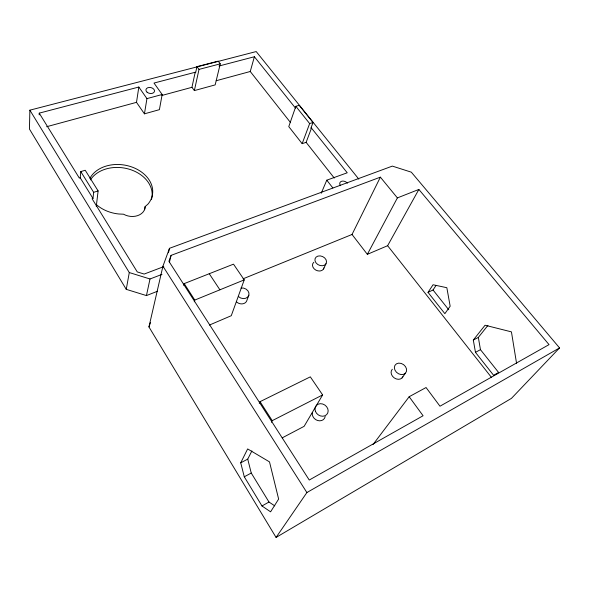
<?xml version="1.0" encoding="UTF-8"?>
<svg xmlns="http://www.w3.org/2000/svg" width="589" height="589" viewBox="0 0 589 589"><rect width="100%" height="100%" fill="white"/><g stroke="black" fill="none" stroke-linecap="round" stroke-linejoin="round"><path stroke-width="0.88" d="M358.804 179.115L256.2 51.56L29.87 110.172L29.45 129.057L126.252 289.346L146.44 295.582L157.535 291.224M39.169 114.884L39.227 113.14L138.827 87.032L146.941 98.613L144.438 113.839L159.405 109.657L162.159 94.498L154.001 83.056L195.195 72.256L195.607 72.808L196.94 66.638L218.188 61.138L220.279 63.848L215.169 84.89L194.363 90.588L191.948 87.312L195.195 72.256M163.794 266.618L144.165 274.062L137.274 271.927L92.09 198.743L92.974 198.456L80.214 177.819L80.789 171.598L85.214 170.25L98.113 190.91L96.279 206.437M92.974 198.456L93.658 192.323L80.789 171.598M144.438 113.839L136.501 102.346L138.827 87.032M126.252 289.346L129.285 272.56L29.87 110.172M89.903 178.364A32.682 24.642 8.9 0 1 134.697 168.13A32.682 24.642 8.9 0 1 147.891 204.192L145.108 206.599L144.614 209.765M146.44 295.582L150.004 278.98L162.004 274.378M194.363 90.588L199.016 69.392L196.94 66.638M148.943 326.932L162.932 266.206L169.499 248.308L392.348 166.105L411.313 172.172L559.55 347.915L511.458 398.363L276.072 537.44L148.943 326.932L150.489 322.625M168.454 252.755L169.499 248.308M169.389 262.451L171.082 255.368L380.376 177.156L397.384 197.904L367.345 254.338L352.031 234.474L380.376 177.156M183.731 285.385L184.21 283.611L233.502 264.152L244.229 279.885L231.271 315.711L209.441 325.054M290.465 122.49L250.259 71.497L254.389 56.743L218.961 66.027M194.267 301.811L194.775 300.066L184.21 283.611M311.493 128.115L310.823 128.328L313.024 122.49L299.197 105.306L295.84 106.322L288.772 126.613L302.157 143.657L306.125 142.347L311.493 128.115L347.23 172.783L326.777 180.182L321.226 193.266M171.082 255.368L168.91 261.339L309.254 480.035L423.079 415.753L409.164 396.728L426.061 387.525L439.983 406.211L549.036 344.624L418.867 189.444L397.384 197.904M302.157 143.657L309.652 123.565L313.024 122.49M241.011 287.984A6.369 5.205 20.1 0 1 248.875 295.163L246.887 300.419A6.317 5.183 20.1 0 1 242.646 303.828A6.317 5.183 20.1 0 1 236.601 301.951M259.27 403.288L260.043 401.669L310.315 376.85L322.632 394.924L304.13 426.333L282.205 437.863M323.501 269.004L326.019 263.732A6.052 4.668 25.1 0 0 320.188 255.898A6.052 4.668 25.1 0 0 315.969 262.819A6.052 4.668 25.1 0 0 326.019 263.732M240.724 462.821L247.645 448.928L269.504 461.886L278.634 499.067L270.587 511.826L261.98 505.973L244.28 476.788L240.724 462.821L247.733 459.118L251.908 450.924M271.404 422.284L272.243 420.656L322.632 394.924M367.345 254.338L387.621 245.709L418.867 189.444M428.019 292.358L433.048 284.759L446.837 287.704L450.165 306.221L444.872 313.665L428.019 292.358L433.025 289.987L436.059 285.429M276.072 537.44L306.884 492.551L559.55 347.915M402.088 377.895L405.46 373.19A6.597 5.235 36.5 0 0 401.183 363.42A6.597 5.235 36.5 0 0 394.873 369.966A6.597 5.235 36.5 0 0 405.46 373.19M372.977 444.607L409.164 396.728M487.92 325.393L478.342 337.409L480.462 349.66L498.596 372.469L493.604 375.296L475.463 352.347L473.313 340.059L485.064 325.231L511.436 331.872L516.575 363.428M261.98 505.973L268.982 502.027L274.761 505.87M244.28 476.788L251.245 473.041L247.733 459.118M475.463 352.347L480.462 349.66M473.313 340.059L478.342 337.409M243.088 278.811L352.031 234.474M194.775 300.066L244.229 279.885M93.658 192.323L98.113 190.91M80.214 177.819L79.331 178.092L39.227 113.14M46.619 126.723L136.501 102.346M161.99 95.433L191.948 87.312M216.222 80.722L250.259 71.497M146.941 98.613L162.159 94.498M199.016 69.392L220.279 63.848M129.285 272.56L150.004 278.98M295.84 106.322L309.652 123.565M254.389 56.743L295.509 108.14M433.025 289.987L448.752 309.77M306.125 142.347L334.28 178.055M387.621 245.709L491.417 377.35M326.777 180.182L332.837 187.935M209.25 273.723L219.903 289.81M260.043 401.669L272.243 420.656M162.932 266.206L306.884 492.551M251.245 473.041L268.982 502.027M145.108 206.599L145.144 206.901A14.129 10.816 9.5 0 1 137.62 215.64A14.129 10.816 9.5 0 1 123.521 214.205L118.764 213.991A32.682 24.642 8.9 0 1 96.471 204.685M340.53 185.704A4.395 3.144 23.7 0 1 341.465 181.316A4.395 3.144 23.7 0 1 347.348 183.186M90.426 179.888A32.557 24.613 8.8 0 1 130.176 169.507A32.557 24.613 8.8 0 1 151.417 199.649M323.95 267.87A6 4.66 25.2 0 1 315.807 270.086A6 4.66 25.2 0 1 313.841 262.252M248.875 295.163A6.369 5.205 20.1 0 1 238.523 296.65M325.209 416.526A6.854 5.883 36.1 0 1 317.633 420.517A6.854 5.883 36.1 0 1 312.339 412.602M402.854 376.776A6.538 5.213 36.7 0 1 394.21 377.873A6.538 5.213 36.7 0 1 392.311 369.251M147.081 92.208A4.359 2.982 11.7 0 0 154.347 91.788A4.359 2.982 11.7 0 0 149.223 87.444A4.359 2.982 11.7 0 0 147.081 92.208M315.387 411.247A6.913 5.912 35.8 0 0 326.645 414.634A6.913 5.912 35.8 0 0 322.676 404.002A6.913 5.912 35.8 0 0 315.387 411.247"/></g></svg>
